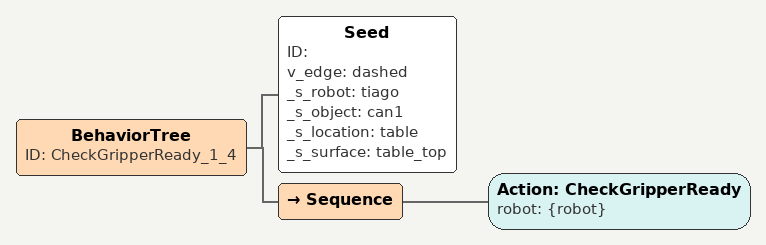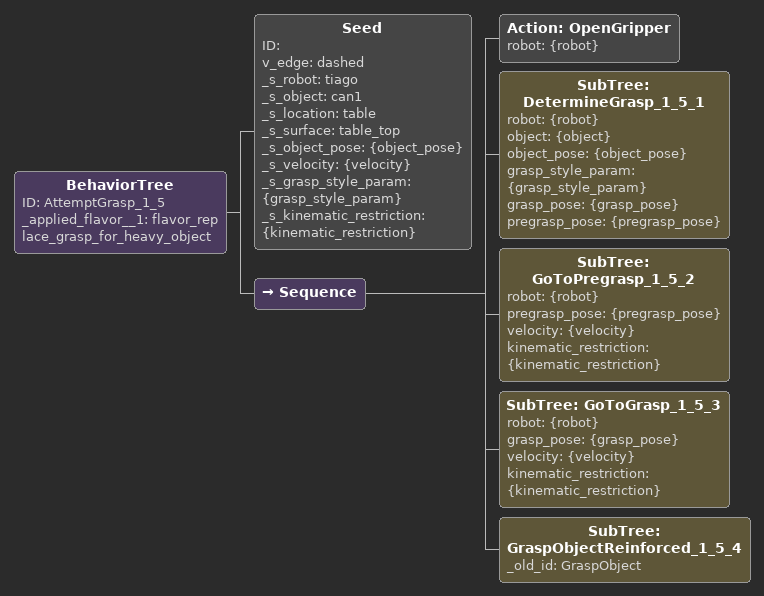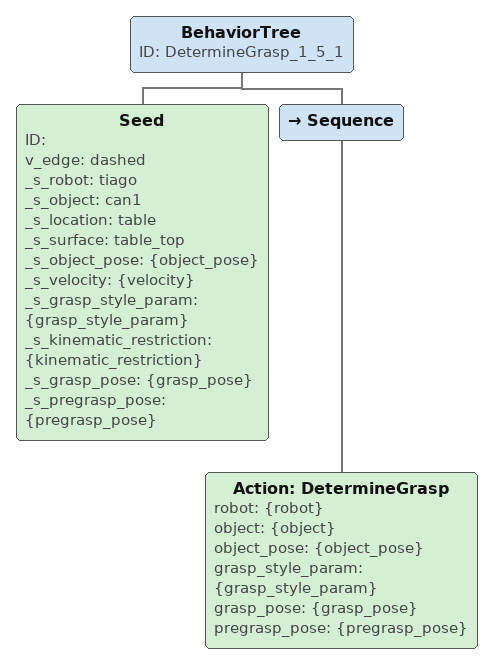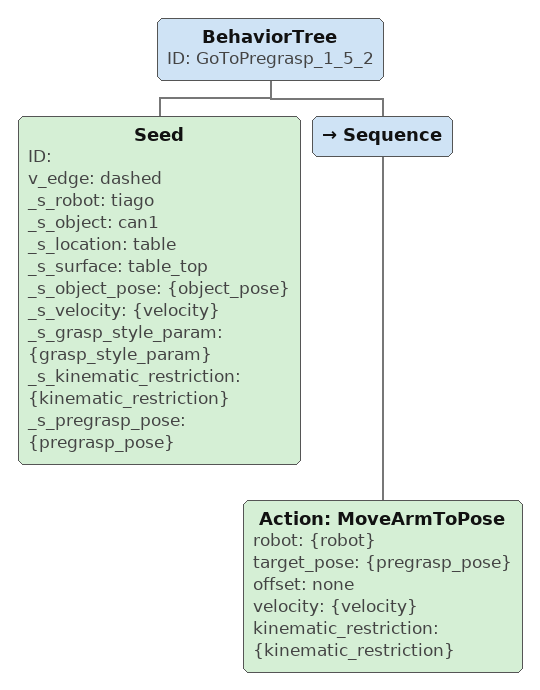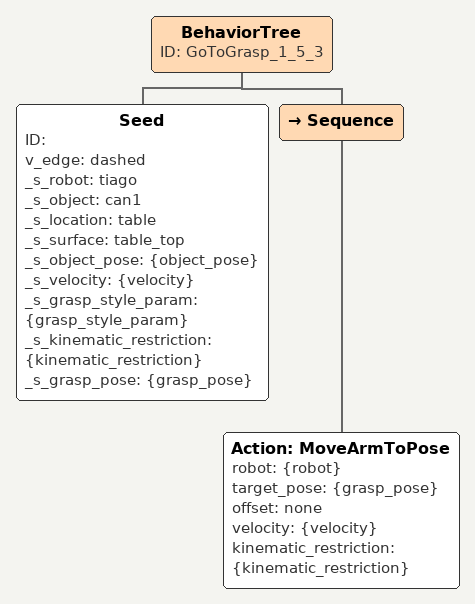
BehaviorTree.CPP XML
<BehaviorTree ID="CheckGripperReady_1_4">
    <Seed ID="" v_edge="dashed" _s_robot="tiago" _s_object="can1" _s_location="table" _s_surface="table_top"/>
    <Sequence>

        <Action ID="CheckGripperReady" robot="{robot}"/>

    </Sequence>

</BehaviorTree>

<BehaviorTree ID="AttemptGrasp_1_5" _applied_flavor__1="flavor_replace_grasp_for_heavy_object">
    <Seed ID="" v_edge="dashed" _s_robot="tiago" _s_object="can1" _s_location="table" _s_surface="table_top" _s_object_pose="{object_pose}" _s_velocity="{velocity}" _s_grasp_style_param="{grasp_style_param}" _s_kinematic_restriction="{kinematic_restriction}"/>
    <Sequence>

        <Action ID="OpenGripper" robot="{robot}"/>

        <SubTree ID="DetermineGrasp_1_5_1" robot="{robot}" object="{object}" object_pose="{object_pose}" grasp_style_param="{grasp_style_param}" grasp_pose="{grasp_pose}" pregrasp_pose="{pregrasp_pose}"/>

        <SubTree ID="GoToPregrasp_1_5_2" robot="{robot}" pregrasp_pose="{pregrasp_pose}" velocity="{velocity}" kinematic_restriction="{kinematic_restriction}"/>

        <SubTree ID="GoToGrasp_1_5_3" robot="{robot}" grasp_pose="{grasp_pose}" velocity="{velocity}" kinematic_restriction="{kinematic_restriction}"/>

        <SubTree ID="GraspObjectReinforced_1_5_4" _old_id="GraspObject"/>
    </Sequence>

</BehaviorTree>

<BehaviorTree ID="DetermineGrasp_1_5_1">
    <Seed ID="" v_edge="dashed" _s_robot="tiago" _s_object="can1" _s_location="table" _s_surface="table_top" _s_object_pose="{object_pose}" _s_velocity="{velocity}" _s_grasp_style_param="{grasp_style_param}" _s_kinematic_restriction="{kinematic_restriction}" _s_grasp_pose="{grasp_pose}" _s_pregrasp_pose="{pregrasp_pose}"/>
    <Sequence>

        <Action ID="DetermineGrasp" robot="{robot}" object="{object}" object_pose="{object_pose}" grasp_style_param="{grasp_style_param}" grasp_pose="{grasp_pose}" pregrasp_pose="{pregrasp_pose}"/>

    </Sequence>

</BehaviorTree>

<BehaviorTree ID="GoToPregrasp_1_5_2">
    <Seed ID="" v_edge="dashed" _s_robot="tiago" _s_object="can1" _s_location="table" _s_surface="table_top" _s_object_pose="{object_pose}" _s_velocity="{velocity}" _s_grasp_style_param="{grasp_style_param}" _s_kinematic_restriction="{kinematic_restriction}" _s_pregrasp_pose="{pregrasp_pose}"/>
    <Sequence>

        <Action ID="MoveArmToPose" robot="{robot}" target_pose="{pregrasp_pose}" offset="none" velocity="{velocity}" kinematic_restriction="{kinematic_restriction}"/>

    </Sequence>

</BehaviorTree>

<BehaviorTree ID="GoToGrasp_1_5_3">
    <Seed ID="" v_edge="dashed" _s_robot="tiago" _s_object="can1" _s_location="table" _s_surface="table_top" _s_object_pose="{object_pose}" _s_velocity="{velocity}" _s_grasp_style_param="{grasp_style_param}" _s_kinematic_restriction="{kinematic_restriction}" _s_grasp_pose="{grasp_pose}"/>
    <Sequence>

        <Action ID="MoveArmToPose" robot="{robot}" target_pose="{grasp_pose}" offset="none" velocity="{velocity}" kinematic_restriction="{kinematic_restriction}"/>

    </Sequence>

</BehaviorTree>
